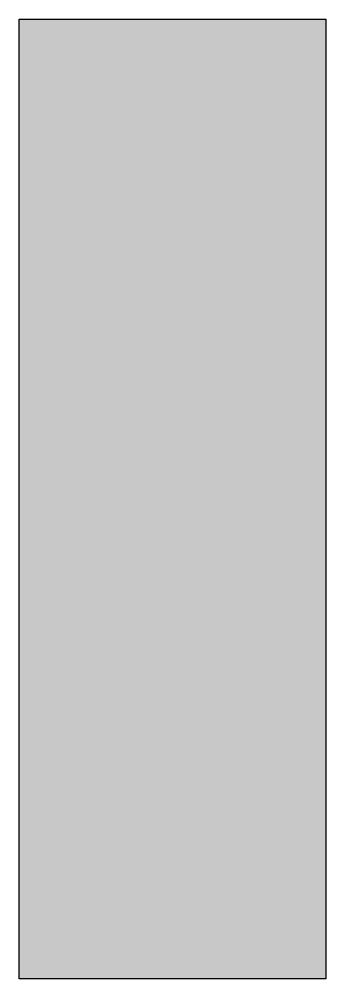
# Model space of a CAD drawing. Header units: millimetres. Extents: x -33.2 to -31.6, y 337.21 to 342.21.
import ezdxf

# ---------------------------------------------------------------- set-up
doc = ezdxf.new("R2010")
doc.units = ezdxf.units.MM

msp = doc.modelspace()

# ---------------------------------------------------------------- hatches: boundary and pattern name
msp.add_hatch(color=4).paths.add_polyline_path([(-31.6015, 342.2121), (-33.2015, 342.2121), (-33.2015, 337.2121), (-31.6015, 337.2121)])

# ---------------------------------------------------------------- linework, layer by layer
msp.add_lwpolyline([(-33.2015, 337.2121), (-33.2015, 342.2121), (-31.6015, 342.2121), (-31.6015, 337.2121)], close=True)

doc.saveas('drawing.dxf')
